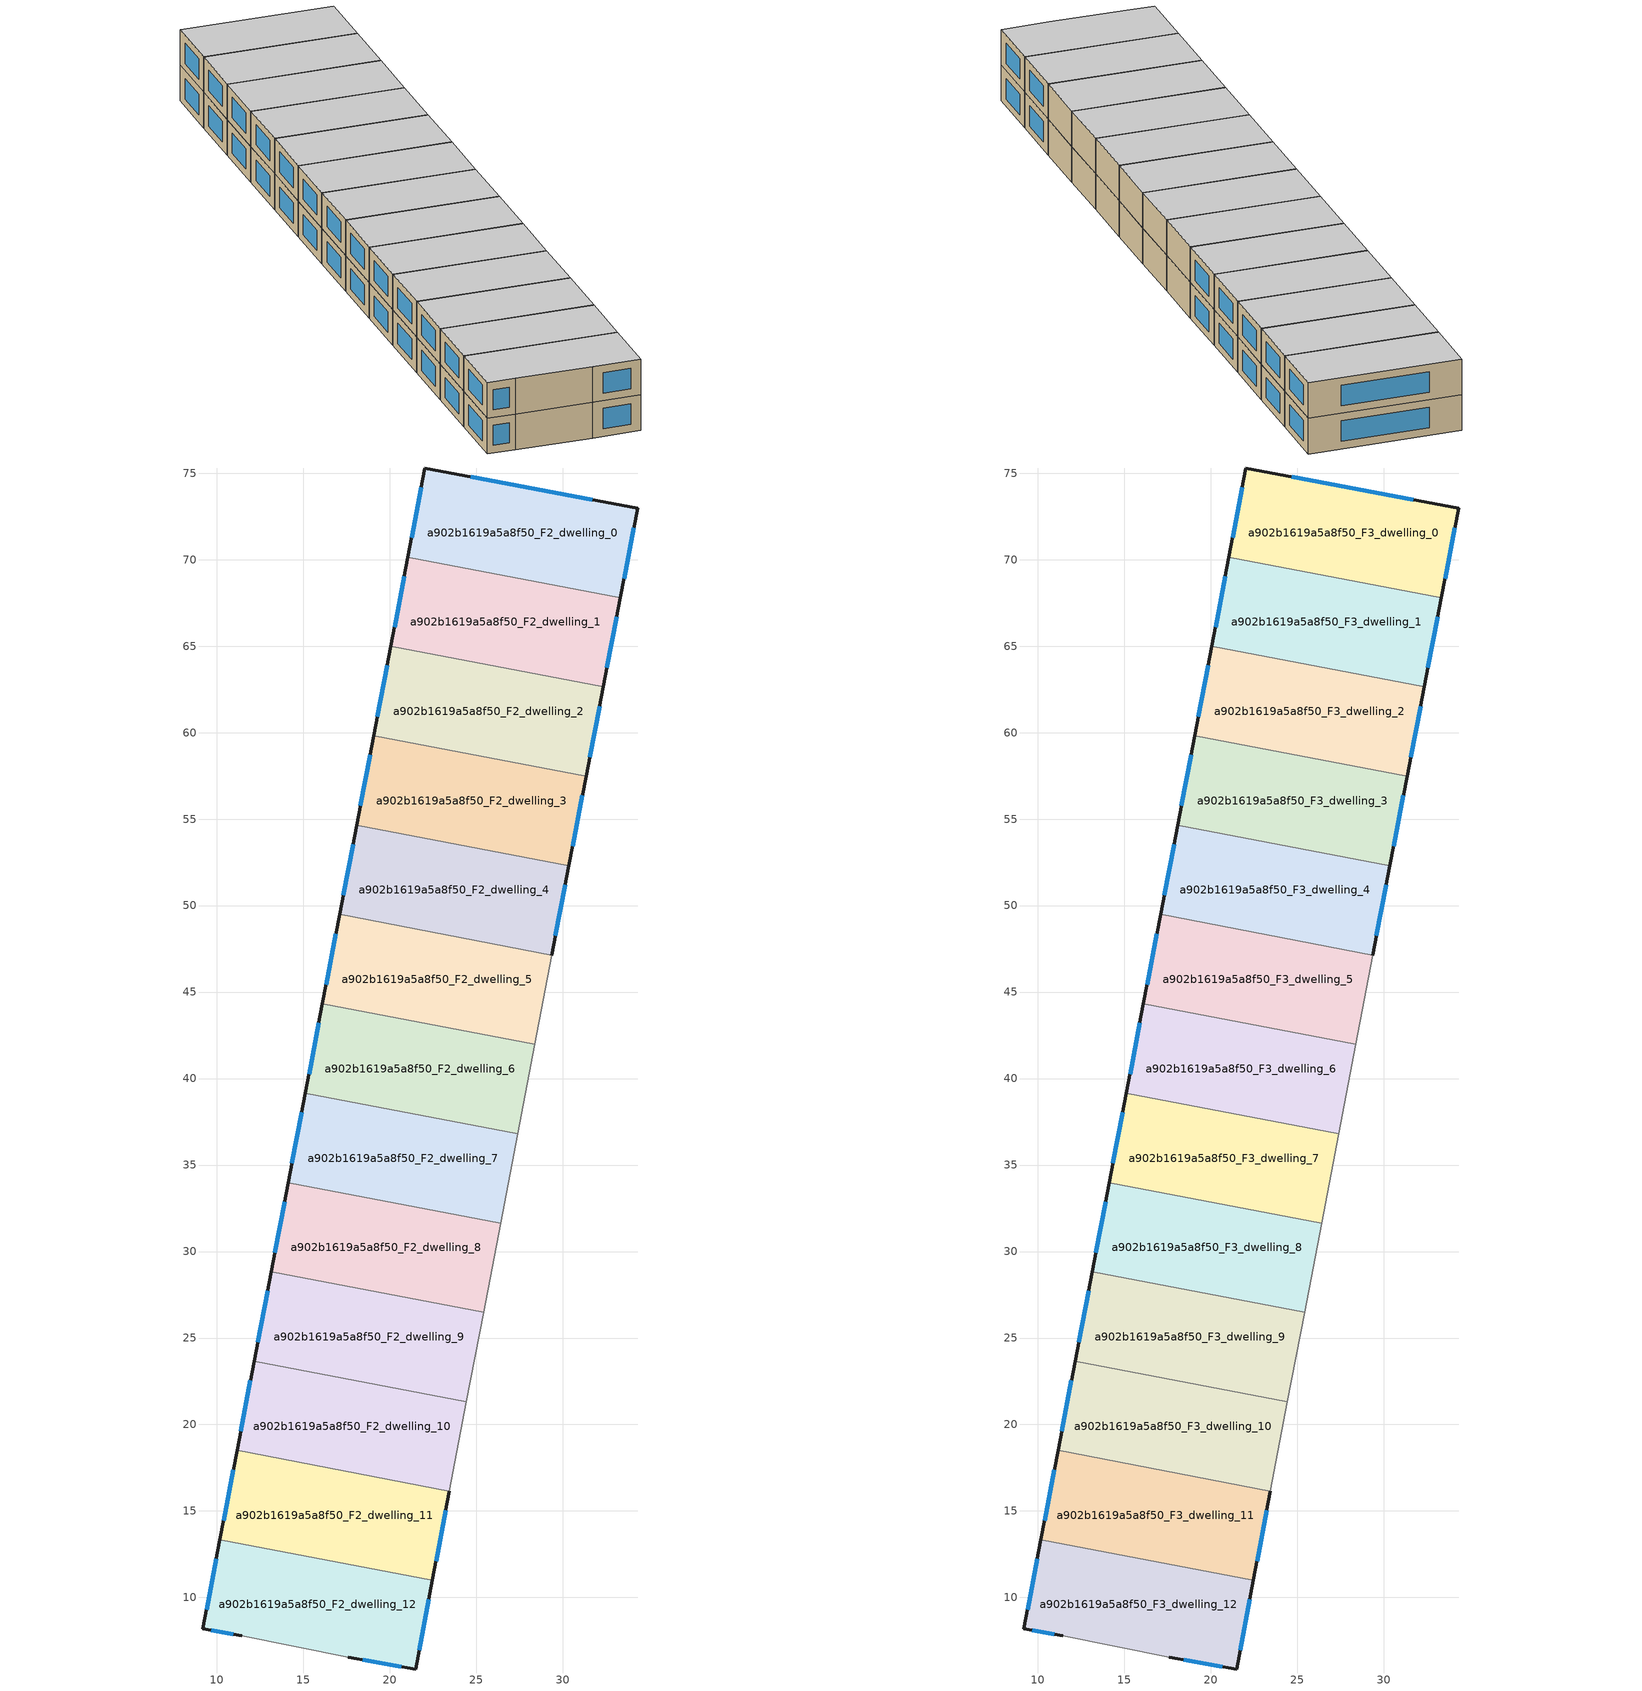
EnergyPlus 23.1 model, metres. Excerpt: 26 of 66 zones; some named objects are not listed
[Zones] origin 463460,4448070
a902b1619a5a8f50_F2_dwelling_0
 floor to a902b1619a5a8f50_F1_dwelling_0 (EU_floor_Construction): 34.33,72.96 33.34,67.8 21.06,70.15 22.04,75.3 z6
 wall outside (EU_wall_Construction): 33.34,67.8 34.33,72.96 22.04,75.3 21.06,70.15 z6:9
 wall to a902b1619a5a8f50_F2_dwelling_1 (EU_wall_Construction): 21.06,70.15 33.34,67.8 z6:9
 window (EU_Window_Construction): 33.55,68.91 34.12,71.86 / 21.83,74.2 21.27,71.25 / 31.7,73.47 24.67,74.8 z6.64:8.36
a902b1619a5a8f50_F2_dwelling_1
 floor to a902b1619a5a8f50_F1_dwelling_1 (EU_floor_Construction): 33.34,67.8 32.35,62.64 20.07,64.99 21.06,70.15 z6
 wall outside (EU_wall_Construction): 21.06,70.15 20.07,64.99 / 32.35,62.64 33.34,67.8 z6:9
 wall to a902b1619a5a8f50_F2_dwelling_2 (EU_wall_Construction): 20.07,64.99 32.35,62.64 z6:9
 window (EU_Window_Construction): 20.84,69.05 20.28,66.09 / 32.56,63.75 33.13,66.69 z6.64:8.36
a902b1619a5a8f50_F2_dwelling_10
 floor to a902b1619a5a8f50_F1_dwelling_10 (EU_floor_Construction): 24.44,21.31 23.46,16.15 11.17,18.5 12.16,23.66 z6
 wall outside (EU_wall_Construction): 12.16,23.66 11.17,18.5 z6:9
 wall to a902b1619a5a8f50_F2_dwelling_11 (EU_wall_Construction): 11.17,18.5 23.46,16.15 z6:9
 wall to a902b1619a5a8f50_F2_dwelling_9 (EU_wall_Construction): 24.44,21.31 12.16,23.66 z6:9
 wall adiabatic (EU_wall_Construction): 23.46,16.15 24.44,21.31 z6:9
 window (EU_Window_Construction): 11.95,22.56 11.38,19.61 z6.64:8.36
a902b1619a5a8f50_F2_dwelling_11
 floor to a902b1619a5a8f50_F1_dwelling_11 (EU_floor_Construction): 23.46,16.15 22.47,10.99 10.19,13.34 11.17,18.5 z6
 wall outside (EU_wall_Construction): 11.17,18.5 10.19,13.34 / 22.47,10.99 23.46,16.15 z6:9
 wall to a902b1619a5a8f50_F2_dwelling_12 (EU_wall_Construction): 10.19,13.34 22.47,10.99 z6:9
 window (EU_Window_Construction): 10.96,17.4 10.4,14.45 / 22.68,12.1 23.24,15.05 z6.64:8.36
a902b1619a5a8f50_F2_dwelling_12
 floor to a902b1619a5a8f50_F1_dwelling_12 (EU_floor_Construction): 22.47,10.99 21.49,5.86 17.6,6.54 11.45,7.78 9.2,8.2 10.19,13.34 z6
 wall outside (EU_wall_Construction): 17.6,6.54 21.49,5.86 22.47,10.99 / 10.19,13.34 9.2,8.2 11.45,7.78 z6:9
 wall adiabatic (EU_wall_Construction): 11.45,7.78 17.6,6.54 z6:9
 window (EU_Window_Construction): 21.7,6.96 22.26,9.89 / 18.43,6.39 20.66,6.01 / 9.68,8.11 10.97,7.87 / 9.98,12.24 9.41,9.3 z6.64:8.36
a902b1619a5a8f50_F2_dwelling_2
 floor to a902b1619a5a8f50_F1_dwelling_2 (EU_floor_Construction): 32.35,62.64 31.35,57.48 19.08,59.83 20.07,64.99 z6
 wall outside (EU_wall_Construction): 20.07,64.99 19.08,59.83 / 31.35,57.48 32.35,62.64 z6:9
 wall to a902b1619a5a8f50_F2_dwelling_3 (EU_wall_Construction): 19.08,59.83 31.35,57.48 z6:9
 window (EU_Window_Construction): 19.86,63.88 19.29,60.93 / 31.56,58.58 32.13,61.53 z6.64:8.36
a902b1619a5a8f50_F2_dwelling_3
 floor to a902b1619a5a8f50_F1_dwelling_3 (EU_floor_Construction): 31.35,57.48 30.36,52.31 18.09,54.66 19.08,59.83 z6
 wall outside (EU_wall_Construction): 19.08,59.83 18.09,54.66 / 30.36,52.31 31.35,57.48 z6:9
 wall to a902b1619a5a8f50_F2_dwelling_4 (EU_wall_Construction): 18.09,54.66 30.36,52.31 z6:9
 window (EU_Window_Construction): 18.87,58.72 18.3,55.76 / 30.57,53.42 31.14,56.37 z6.64:8.36
a902b1619a5a8f50_F2_dwelling_4
 floor to a902b1619a5a8f50_F1_dwelling_4 (EU_floor_Construction): 30.36,52.31 29.37,47.14 17.1,49.49 18.09,54.66 z6
 wall outside (EU_wall_Construction): 18.09,54.66 17.1,49.49 / 29.37,47.14 30.36,52.31 z6:9
 wall to a902b1619a5a8f50_F2_dwelling_5 (EU_wall_Construction): 17.1,49.49 29.37,47.14 z6:9
 window (EU_Window_Construction): 17.88,53.55 17.31,50.6 / 29.58,48.25 30.15,51.2 z6.64:8.36
a902b1619a5a8f50_F2_dwelling_5
 floor to a902b1619a5a8f50_F1_dwelling_5 (EU_floor_Construction): 29.37,47.14 28.38,41.97 16.11,44.32 17.1,49.49 z6
 wall outside (EU_wall_Construction): 17.1,49.49 16.11,44.32 z6:9
 wall adiabatic (EU_wall_Construction): 28.38,41.97 29.37,47.14 z6:9
 wall to a902b1619a5a8f50_F2_dwelling_6 (EU_wall_Construction): 16.11,44.32 28.38,41.97 z6:9
 window (EU_Window_Construction): 16.89,48.38 16.33,45.43 z6.64:8.36
a902b1619a5a8f50_F2_dwelling_6
 floor to a902b1619a5a8f50_F1_dwelling_6 (EU_floor_Construction): 28.38,41.97 27.4,36.81 15.12,39.16 16.11,44.32 z6
 wall outside (EU_wall_Construction): 16.11,44.32 15.12,39.16 z6:9
 wall to a902b1619a5a8f50_F2_dwelling_7 (EU_wall_Construction): 15.12,39.16 27.4,36.81 z6:9
 wall adiabatic (EU_wall_Construction): 27.4,36.81 28.38,41.97 z6:9
 window (EU_Window_Construction): 15.9,43.22 15.34,40.26 z6.64:8.36
a902b1619a5a8f50_F2_dwelling_7
 floor to a902b1619a5a8f50_F1_dwelling_7 (EU_floor_Construction): 27.4,36.81 26.41,31.64 14.14,33.99 15.12,39.16 z6
 wall outside (EU_wall_Construction): 15.12,39.16 14.14,33.99 z6:9
 wall to a902b1619a5a8f50_F2_dwelling_8 (EU_wall_Construction): 14.14,33.99 26.41,31.64 z6:9
 wall adiabatic (EU_wall_Construction): 26.41,31.64 27.4,36.81 z6:9
 window (EU_Window_Construction): 14.91,38.05 14.35,35.1 z6.64:8.36
a902b1619a5a8f50_F2_dwelling_8
 floor to a902b1619a5a8f50_F1_dwelling_8 (EU_floor_Construction): 26.41,31.64 25.42,26.48 13.15,28.83 14.14,33.99 z6
 wall outside (EU_wall_Construction): 14.14,33.99 13.15,28.83 z6:9
 wall to a902b1619a5a8f50_F2_dwelling_9 (EU_wall_Construction): 13.15,28.83 25.42,26.48 z6:9
 wall adiabatic (EU_wall_Construction): 25.42,26.48 26.41,31.64 z6:9
 window (EU_Window_Construction): 13.93,32.88 13.36,29.93 z6.64:8.36
a902b1619a5a8f50_F2_dwelling_9
 floor to a902b1619a5a8f50_F1_dwelling_9 (EU_floor_Construction): 25.42,26.48 24.44,21.31 12.16,23.66 13.15,28.83 z6
 wall outside (EU_wall_Construction): 13.15,28.83 12.16,23.66 z6:9
 wall adiabatic (EU_wall_Construction): 24.44,21.31 25.42,26.48 z6:9
 window (EU_Window_Construction): 12.94,27.72 12.37,24.77 z6.64:8.36
a902b1619a5a8f50_F3_dwelling_0
 floor to a902b1619a5a8f50_F2_dwelling_0 (EU_floor_Construction): 34.33,72.96 33.34,67.8 21.06,70.15 22.04,75.3 z9
 wall outside (EU_wall_Construction): 33.34,67.8 34.33,72.96 22.04,75.3 21.06,70.15 z9:12
 wall to a902b1619a5a8f50_F3_dwelling_1 (EU_wall_Construction): 21.06,70.15 33.34,67.8 z9:12
 window (EU_Window_Construction): 33.55,68.91 34.12,71.86 / 21.83,74.2 21.27,71.25 / 31.7,73.47 24.67,74.8 z9.64:11.36
 ceiling to a902b1619a5a8f50_F4_dwelling_0 (EU_floor_Construction): 33.34,67.8 34.33,72.96 22.04,75.3 21.06,70.15 z12
a902b1619a5a8f50_F3_dwelling_1
 floor to a902b1619a5a8f50_F2_dwelling_1 (EU_floor_Construction): 33.34,67.8 32.35,62.64 20.07,64.99 21.06,70.15 z9
 wall outside (EU_wall_Construction): 21.06,70.15 20.07,64.99 / 32.35,62.64 33.34,67.8 z9:12
 wall to a902b1619a5a8f50_F3_dwelling_2 (EU_wall_Construction): 20.07,64.99 32.35,62.64 z9:12
 window (EU_Window_Construction): 20.84,69.05 20.28,66.09 / 32.56,63.75 33.13,66.69 z9.64:11.36
 ceiling to a902b1619a5a8f50_F4_dwelling_1 (EU_floor_Construction): 32.35,62.64 33.34,67.8 21.06,70.15 20.07,64.99 z12
a902b1619a5a8f50_F3_dwelling_10
 floor to a902b1619a5a8f50_F2_dwelling_10 (EU_floor_Construction): 24.44,21.31 23.46,16.15 11.17,18.5 12.16,23.66 z9
 wall outside (EU_wall_Construction): 12.16,23.66 11.17,18.5 z9:12
 wall to a902b1619a5a8f50_F3_dwelling_11 (EU_wall_Construction): 11.17,18.5 23.46,16.15 z9:12
 wall to a902b1619a5a8f50_F3_dwelling_9 (EU_wall_Construction): 24.44,21.31 12.16,23.66 z9:12
 wall adiabatic (EU_wall_Construction): 23.46,16.15 24.44,21.31 z9:12
 window (EU_Window_Construction): 11.95,22.56 11.38,19.61 z9.64:11.36
 ceiling to a902b1619a5a8f50_F4_dwelling_10 (EU_floor_Construction): 23.46,16.15 24.44,21.31 12.16,23.66 11.17,18.5 z12
a902b1619a5a8f50_F3_dwelling_11
 floor to a902b1619a5a8f50_F2_dwelling_11 (EU_floor_Construction): 23.46,16.15 22.47,10.99 10.19,13.34 11.17,18.5 z9
 wall outside (EU_wall_Construction): 11.17,18.5 10.19,13.34 / 22.47,10.99 23.46,16.15 z9:12
 wall to a902b1619a5a8f50_F3_dwelling_12 (EU_wall_Construction): 10.19,13.34 22.47,10.99 z9:12
 window (EU_Window_Construction): 10.96,17.4 10.4,14.45 / 22.68,12.1 23.24,15.05 z9.64:11.36
 ceiling to a902b1619a5a8f50_F4_dwelling_11 (EU_floor_Construction): 22.47,10.99 23.46,16.15 11.17,18.5 10.19,13.34 z12
a902b1619a5a8f50_F3_dwelling_12
 floor to a902b1619a5a8f50_F2_dwelling_12 (EU_floor_Construction): 22.47,10.99 21.49,5.86 17.6,6.54 11.45,7.78 9.2,8.2 10.19,13.34 z9
 wall outside (EU_wall_Construction): 17.6,6.54 21.49,5.86 22.47,10.99 / 10.19,13.34 9.2,8.2 11.45,7.78 z9:12
 wall adiabatic (EU_wall_Construction): 11.45,7.78 17.6,6.54 z9:12
 window (EU_Window_Construction): 21.7,6.96 22.26,9.89 / 18.43,6.39 20.66,6.01 / 9.68,8.11 10.97,7.87 / 9.98,12.24 9.41,9.3 z9.64:11.36
 ceiling to a902b1619a5a8f50_F4_dwelling_12 (EU_floor_Construction): 21.49,5.86 22.47,10.99 10.19,13.34 9.2,8.2 11.45,7.78 17.6,6.54 z12
a902b1619a5a8f50_F3_dwelling_2
 floor to a902b1619a5a8f50_F2_dwelling_2 (EU_floor_Construction): 32.35,62.64 31.35,57.48 19.08,59.83 20.07,64.99 z9
 wall outside (EU_wall_Construction): 20.07,64.99 19.08,59.83 / 31.35,57.48 32.35,62.64 z9:12
 wall to a902b1619a5a8f50_F3_dwelling_3 (EU_wall_Construction): 19.08,59.83 31.35,57.48 z9:12
 window (EU_Window_Construction): 19.86,63.88 19.29,60.93 / 31.56,58.58 32.13,61.53 z9.64:11.36
 ceiling to a902b1619a5a8f50_F4_dwelling_2 (EU_floor_Construction): 31.35,57.48 32.35,62.64 20.07,64.99 19.08,59.83 z12
a902b1619a5a8f50_F3_dwelling_3
 floor to a902b1619a5a8f50_F2_dwelling_3 (EU_floor_Construction): 31.35,57.48 30.36,52.31 18.09,54.66 19.08,59.83 z9
 wall outside (EU_wall_Construction): 19.08,59.83 18.09,54.66 / 30.36,52.31 31.35,57.48 z9:12
 wall to a902b1619a5a8f50_F3_dwelling_4 (EU_wall_Construction): 18.09,54.66 30.36,52.31 z9:12
 window (EU_Window_Construction): 18.87,58.72 18.3,55.76 / 30.57,53.42 31.14,56.37 z9.64:11.36
 ceiling to a902b1619a5a8f50_F4_dwelling_3 (EU_floor_Construction): 30.36,52.31 31.35,57.48 19.08,59.83 18.09,54.66 z12
a902b1619a5a8f50_F3_dwelling_4
 floor to a902b1619a5a8f50_F2_dwelling_4 (EU_floor_Construction): 30.36,52.31 29.37,47.14 17.1,49.49 18.09,54.66 z9
 wall outside (EU_wall_Construction): 18.09,54.66 17.1,49.49 / 29.37,47.14 30.36,52.31 z9:12
 wall to a902b1619a5a8f50_F3_dwelling_5 (EU_wall_Construction): 17.1,49.49 29.37,47.14 z9:12
 window (EU_Window_Construction): 17.88,53.55 17.31,50.6 / 29.58,48.25 30.15,51.2 z9.64:11.36
 ceiling to a902b1619a5a8f50_F4_dwelling_4 (EU_floor_Construction): 29.37,47.14 30.36,52.31 18.09,54.66 17.1,49.49 z12
a902b1619a5a8f50_F3_dwelling_5
 floor to a902b1619a5a8f50_F2_dwelling_5 (EU_floor_Construction): 29.37,47.14 28.38,41.97 16.11,44.32 17.1,49.49 z9
 wall outside (EU_wall_Construction): 17.1,49.49 16.11,44.32 z9:12
 wall adiabatic (EU_wall_Construction): 28.38,41.97 29.37,47.14 z9:12
 wall to a902b1619a5a8f50_F3_dwelling_6 (EU_wall_Construction): 16.11,44.32 28.38,41.97 z9:12
 window (EU_Window_Construction): 16.89,48.38 16.33,45.43 z9.64:11.36
 ceiling to a902b1619a5a8f50_F4_dwelling_5 (EU_floor_Construction): 28.38,41.97 29.37,47.14 17.1,49.49 16.11,44.32 z12
a902b1619a5a8f50_F3_dwelling_6
 floor to a902b1619a5a8f50_F2_dwelling_6 (EU_floor_Construction): 28.38,41.97 27.4,36.81 15.12,39.16 16.11,44.32 z9
 wall outside (EU_wall_Construction): 16.11,44.32 15.12,39.16 z9:12
 wall to a902b1619a5a8f50_F3_dwelling_7 (EU_wall_Construction): 15.12,39.16 27.4,36.81 z9:12
 wall adiabatic (EU_wall_Construction): 27.4,36.81 28.38,41.97 z9:12
 window (EU_Window_Construction): 15.9,43.22 15.34,40.26 z9.64:11.36
 ceiling to a902b1619a5a8f50_F4_dwelling_6 (EU_floor_Construction): 27.4,36.81 28.38,41.97 16.11,44.32 15.12,39.16 z12
a902b1619a5a8f50_F3_dwelling_7
 floor to a902b1619a5a8f50_F2_dwelling_7 (EU_floor_Construction): 27.4,36.81 26.41,31.64 14.14,33.99 15.12,39.16 z9
 wall outside (EU_wall_Construction): 15.12,39.16 14.14,33.99 z9:12
 wall to a902b1619a5a8f50_F3_dwelling_8 (EU_wall_Construction): 14.14,33.99 26.41,31.64 z9:12
 wall adiabatic (EU_wall_Construction): 26.41,31.64 27.4,36.81 z9:12
 window (EU_Window_Construction): 14.91,38.05 14.35,35.1 z9.64:11.36
 ceiling to a902b1619a5a8f50_F4_dwelling_7 (EU_floor_Construction): 26.41,31.64 27.4,36.81 15.12,39.16 14.14,33.99 z12
a902b1619a5a8f50_F3_dwelling_8
 floor to a902b1619a5a8f50_F2_dwelling_8 (EU_floor_Construction): 26.41,31.64 25.42,26.48 13.15,28.83 14.14,33.99 z9
 wall outside (EU_wall_Construction): 14.14,33.99 13.15,28.83 z9:12
 wall to a902b1619a5a8f50_F3_dwelling_9 (EU_wall_Construction): 13.15,28.83 25.42,26.48 z9:12
 wall adiabatic (EU_wall_Construction): 25.42,26.48 26.41,31.64 z9:12
 window (EU_Window_Construction): 13.93,32.88 13.36,29.93 z9.64:11.36
 ceiling to a902b1619a5a8f50_F4_dwelling_8 (EU_floor_Construction): 25.42,26.48 26.41,31.64 14.14,33.99 13.15,28.83 z12
a902b1619a5a8f50_F3_dwelling_9
 floor to a902b1619a5a8f50_F2_dwelling_9 (EU_floor_Construction): 25.42,26.48 24.44,21.31 12.16,23.66 13.15,28.83 z9
 wall outside (EU_wall_Construction): 13.15,28.83 12.16,23.66 z9:12
 wall adiabatic (EU_wall_Construction): 24.44,21.31 25.42,26.48 z9:12
 window (EU_Window_Construction): 12.94,27.72 12.37,24.77 z9.64:11.36
 ceiling to a902b1619a5a8f50_F4_dwelling_9 (EU_floor_Construction): 24.44,21.31 25.42,26.48 13.15,28.83 12.16,23.66 z12
[Building]
EU S2 Campaign: North Axis=0; Terrain=City; Solar Distribution=FullExterior
[Site:Location]
Yerevan-Zvartnots.Intl.AP: Latitude=40.15; Longitude=44.383; Time Zone=4; Elevation=854
[SizingPeriod:WeatherFileDays]
AnnualSizingPeriod: Begin Month=1; Begin Day of Month=1; End Month=12; End Day of Month=31; Day of Week for Start Day=Monday; Use Weather File Daylight Saving Period=No; Use Weather File Rain and Snow Indicators=No
[MATERIAL]
EU_InternalMass_Material: Roughness=MediumRough; Thickness=0.1; Conductivity=1; Density=1800; Specific Heat=900; Thermal Absorptance=0.9; Solar Absorptance=0.7; Visible Absorptance=0.7
[MATERIAL:NOMASS] Roughness=MediumRough; Thermal Absorptance=0.9; Solar Absorptance=0.7; Visible Absorptance=0.7
Name | Thermal Resistance
EU_wall_NoMass | 1.05043
EU_floor_NoMass | 0.478065
[WINDOWMATERIAL:SIMPLEGLAZINGSYSTEM]
EU_Window_SimpleGlazing: UFactor=2.5566; Solar Heat Gain Coefficient=0.75; Visible Transmittance=0.75
[CONSTRUCTION]
EU_wall_Construction: EU_wall_NoMass
EU_floor_Construction: EU_floor_NoMass
EU_Window_Construction: EU_Window_SimpleGlazing
EU_InternalMass_Construction: EU_InternalMass_Material
[ZONE] Type=1; Multiplier=1; Ceiling Height=autocalculate; Floor Area=autocalculate; Part of Total Floor Area=Yes
Name | Volume
a902b1619a5a8f50_F2_dwelling_0; a902b1619a5a8f50_F3_dwelling_0 | 197.04
a902b1619a5a8f50_F2_dwelling_1; a902b1619a5a8f50_F3_dwelling_1; a902b1619a5a8f50_F2_dwelling_10; a902b1619a5a8f50_F3_dwelling_10 | 197.111
a902b1619a5a8f50_F2_dwelling_11; a902b1619a5a8f50_F3_dwelling_11; a902b1619a5a8f50_F2_dwelling_5; a902b1619a5a8f50_F3_dwelling_5 | 197.117
a902b1619a5a8f50_F2_dwelling_12; a902b1619a5a8f50_F3_dwelling_12 | 197.144
a902b1619a5a8f50_F2_dwelling_2; a902b1619a5a8f50_F3_dwelling_2; a902b1619a5a8f50_F2_dwelling_4; a902b1619a5a8f50_F3_dwelling_4 | 197.148
a902b1619a5a8f50_F2_dwelling_3; a902b1619a5a8f50_F3_dwelling_3 | 197.136
a902b1619a5a8f50_F2_dwelling_6; a902b1619a5a8f50_F3_dwelling_6 | 197.135
a902b1619a5a8f50_F2_dwelling_7; a902b1619a5a8f50_F3_dwelling_7 | 197.107
a902b1619a5a8f50_F2_dwelling_8; a902b1619a5a8f50_F3_dwelling_8 | 197.125
a902b1619a5a8f50_F2_dwelling_9; a902b1619a5a8f50_F3_dwelling_9 | 197.155
[INTERNALMASS] Construction=EU_InternalMass_Construction
Name | Zone or ZoneList | Surface Area
a902b1619a5a8f50_F2_dwelling_0_EU_InternalMass | a902b1619a5a8f50_F2_dwelling_0 | 65.7093
a902b1619a5a8f50_F2_dwelling_1_EU_InternalMass | a902b1619a5a8f50_F2_dwelling_1 | 65.7036
a902b1619a5a8f50_F2_dwelling_2_EU_InternalMass | a902b1619a5a8f50_F2_dwelling_2 | 65.716
a902b1619a5a8f50_F2_dwelling_3_EU_InternalMass | a902b1619a5a8f50_F2_dwelling_3 | 65.7123
a902b1619a5a8f50_F2_dwelling_4_EU_InternalMass | a902b1619a5a8f50_F2_dwelling_4 | 65.7116
a902b1619a5a8f50_F2_dwelling_5_EU_InternalMass | a902b1619a5a8f50_F2_dwelling_5 | 65.7058
a902b1619a5a8f50_F2_dwelling_6_EU_InternalMass | a902b1619a5a8f50_F2_dwelling_6 | 65.7114
a902b1619a5a8f50_F2_dwelling_7_EU_InternalMass | a902b1619a5a8f50_F2_dwelling_7 | 65.7024
a902b1619a5a8f50_F2_dwelling_8_EU_InternalMass | a902b1619a5a8f50_F2_dwelling_8 | 65.7085
a902b1619a5a8f50_F2_dwelling_9_EU_InternalMass | a902b1619a5a8f50_F2_dwelling_9 | 65.7183
a902b1619a5a8f50_F2_dwelling_10_EU_InternalMass | a902b1619a5a8f50_F2_dwelling_10 | 65.7036
a902b1619a5a8f50_F2_dwelling_11_EU_InternalMass | a902b1619a5a8f50_F2_dwelling_11 | 65.7054
a902b1619a5a8f50_F2_dwelling_12_EU_InternalMass | a902b1619a5a8f50_F2_dwelling_12 | 65.7149
a902b1619a5a8f50_F3_dwelling_0_EU_InternalMass | a902b1619a5a8f50_F3_dwelling_0 | 65.7093
a902b1619a5a8f50_F3_dwelling_1_EU_InternalMass | a902b1619a5a8f50_F3_dwelling_1 | 65.7036
a902b1619a5a8f50_F3_dwelling_2_EU_InternalMass | a902b1619a5a8f50_F3_dwelling_2 | 65.716
a902b1619a5a8f50_F3_dwelling_3_EU_InternalMass | a902b1619a5a8f50_F3_dwelling_3 | 65.7123
a902b1619a5a8f50_F3_dwelling_4_EU_InternalMass | a902b1619a5a8f50_F3_dwelling_4 | 65.7116
a902b1619a5a8f50_F3_dwelling_5_EU_InternalMass | a902b1619a5a8f50_F3_dwelling_5 | 65.7058
a902b1619a5a8f50_F3_dwelling_6_EU_InternalMass | a902b1619a5a8f50_F3_dwelling_6 | 65.7114
a902b1619a5a8f50_F3_dwelling_7_EU_InternalMass | a902b1619a5a8f50_F3_dwelling_7 | 65.7024
a902b1619a5a8f50_F3_dwelling_8_EU_InternalMass | a902b1619a5a8f50_F3_dwelling_8 | 65.7085
a902b1619a5a8f50_F3_dwelling_9_EU_InternalMass | a902b1619a5a8f50_F3_dwelling_9 | 65.7183
a902b1619a5a8f50_F3_dwelling_10_EU_InternalMass | a902b1619a5a8f50_F3_dwelling_10 | 65.7036
a902b1619a5a8f50_F3_dwelling_11_EU_InternalMass | a902b1619a5a8f50_F3_dwelling_11 | 65.7054
a902b1619a5a8f50_F3_dwelling_12_EU_InternalMass | a902b1619a5a8f50_F3_dwelling_12 | 65.7149
[OTHEREQUIPMENT] Fuel Type=Electricity; Design Level Calculation Method=Watts/Area; Power per Zone Floor Area=1; Fraction Latent=0; Fraction Radiant=0; Fraction Lost=0; Carbon Dioxide Generation Rate=0; EndUse Subcategory=EU_Step8_InternalGains
Name | Zone or ZoneList or Space or SpaceList | Schedule
EU_Step8_InternalGain_a902b1619a5a8f50_F2_dwelling_0_f000 | a902b1619a5a8f50_F2_dwelling_0 | EU_Step8_GainSchedule_a902b1619a5a8f50_F2_dwelling_0_f000
EU_Step8_InternalGain_a902b1619a5a8f50_F2_dwelling_1_f000 | a902b1619a5a8f50_F2_dwelling_1 | EU_Step8_GainSchedule_a902b1619a5a8f50_F2_dwelling_1_f000
EU_Step8_InternalGain_a902b1619a5a8f50_F2_dwelling_2_f000 | a902b1619a5a8f50_F2_dwelling_2 | EU_Step8_GainSchedule_a902b1619a5a8f50_F2_dwelling_2_f000
EU_Step8_InternalGain_a902b1619a5a8f50_F2_dwelling_3_f000 | a902b1619a5a8f50_F2_dwelling_3 | EU_Step8_GainSchedule_a902b1619a5a8f50_F2_dwelling_3_f000
EU_Step8_InternalGain_a902b1619a5a8f50_F2_dwelling_4_f000 | a902b1619a5a8f50_F2_dwelling_4 | EU_Step8_GainSchedule_a902b1619a5a8f50_F2_dwelling_4_f000
EU_Step8_InternalGain_a902b1619a5a8f50_F2_dwelling_5_f000 | a902b1619a5a8f50_F2_dwelling_5 | EU_Step8_GainSchedule_a902b1619a5a8f50_F2_dwelling_5_f000
EU_Step8_InternalGain_a902b1619a5a8f50_F2_dwelling_6_f000 | a902b1619a5a8f50_F2_dwelling_6 | EU_Step8_GainSchedule_a902b1619a5a8f50_F2_dwelling_6_f000
EU_Step8_InternalGain_a902b1619a5a8f50_F2_dwelling_7_f000 | a902b1619a5a8f50_F2_dwelling_7 | EU_Step8_GainSchedule_a902b1619a5a8f50_F2_dwelling_7_f000
EU_Step8_InternalGain_a902b1619a5a8f50_F2_dwelling_8_f000 | a902b1619a5a8f50_F2_dwelling_8 | EU_Step8_GainSchedule_a902b1619a5a8f50_F2_dwelling_8_f000
EU_Step8_InternalGain_a902b1619a5a8f50_F2_dwelling_9_f000 | a902b1619a5a8f50_F2_dwelling_9 | EU_Step8_GainSchedule_a902b1619a5a8f50_F2_dwelling_9_f000
EU_Step8_InternalGain_a902b1619a5a8f50_F2_dwelling_10_f000 | a902b1619a5a8f50_F2_dwelling_10 | EU_Step8_GainSchedule_a902b1619a5a8f50_F2_dwelling_10_f000
EU_Step8_InternalGain_a902b1619a5a8f50_F2_dwelling_11_f000 | a902b1619a5a8f50_F2_dwelling_11 | EU_Step8_GainSchedule_a902b1619a5a8f50_F2_dwelling_11_f000
EU_Step8_InternalGain_a902b1619a5a8f50_F2_dwelling_12_f000 | a902b1619a5a8f50_F2_dwelling_12 | EU_Step8_GainSchedule_a902b1619a5a8f50_F2_dwelling_12_f000
EU_Step8_InternalGain_a902b1619a5a8f50_F3_dwelling_0_f000 | a902b1619a5a8f50_F3_dwelling_0 | EU_Step8_GainSchedule_a902b1619a5a8f50_F3_dwelling_0_f000
EU_Step8_InternalGain_a902b1619a5a8f50_F3_dwelling_1_f000 | a902b1619a5a8f50_F3_dwelling_1 | EU_Step8_GainSchedule_a902b1619a5a8f50_F3_dwelling_1_f000
EU_Step8_InternalGain_a902b1619a5a8f50_F3_dwelling_2_f000 | a902b1619a5a8f50_F3_dwelling_2 | EU_Step8_GainSchedule_a902b1619a5a8f50_F3_dwelling_2_f000
EU_Step8_InternalGain_a902b1619a5a8f50_F3_dwelling_3_f000 | a902b1619a5a8f50_F3_dwelling_3 | EU_Step8_GainSchedule_a902b1619a5a8f50_F3_dwelling_3_f000
EU_Step8_InternalGain_a902b1619a5a8f50_F3_dwelling_4_f000 | a902b1619a5a8f50_F3_dwelling_4 | EU_Step8_GainSchedule_a902b1619a5a8f50_F3_dwelling_4_f000
EU_Step8_InternalGain_a902b1619a5a8f50_F3_dwelling_5_f000 | a902b1619a5a8f50_F3_dwelling_5 | EU_Step8_GainSchedule_a902b1619a5a8f50_F3_dwelling_5_f000
EU_Step8_InternalGain_a902b1619a5a8f50_F3_dwelling_6_f000 | a902b1619a5a8f50_F3_dwelling_6 | EU_Step8_GainSchedule_a902b1619a5a8f50_F3_dwelling_6_f000
EU_Step8_InternalGain_a902b1619a5a8f50_F3_dwelling_7_f000 | a902b1619a5a8f50_F3_dwelling_7 | EU_Step8_GainSchedule_a902b1619a5a8f50_F3_dwelling_7_f000
EU_Step8_InternalGain_a902b1619a5a8f50_F3_dwelling_8_f000 | a902b1619a5a8f50_F3_dwelling_8 | EU_Step8_GainSchedule_a902b1619a5a8f50_F3_dwelling_8_f000
EU_Step8_InternalGain_a902b1619a5a8f50_F3_dwelling_9_f000 | a902b1619a5a8f50_F3_dwelling_9 | EU_Step8_GainSchedule_a902b1619a5a8f50_F3_dwelling_9_f000
EU_Step8_InternalGain_a902b1619a5a8f50_F3_dwelling_10_f000 | a902b1619a5a8f50_F3_dwelling_10 | EU_Step8_GainSchedule_a902b1619a5a8f50_F3_dwelling_10_f000
EU_Step8_InternalGain_a902b1619a5a8f50_F3_dwelling_11_f000 | a902b1619a5a8f50_F3_dwelling_11 | EU_Step8_GainSchedule_a902b1619a5a8f50_F3_dwelling_11_f000
EU_Step8_InternalGain_a902b1619a5a8f50_F3_dwelling_12_f000 | a902b1619a5a8f50_F3_dwelling_12 | EU_Step8_GainSchedule_a902b1619a5a8f50_F3_dwelling_12_f000
[ZONEVENTILATION:DESIGNFLOWRATE] Schedule=EU_AlwaysOn; Design Flow Rate Calculation Method=AirChanges/Hour; Air Changes per Hour=0.557805; Ventilation Type=Natural; Fan Pressure Rise=0; Fan Total Efficiency=1; Constant Term Coefficient=1; Temperature Term Coefficient=0; Velocity Term Coefficient=0; Velocity Squared Term Coefficient=0; Minimum Indoor Temperature=-100; Maximum Indoor Temperature=100; Delta Temperature=-100; Minimum Outdoor Temperature=-100; Maximum Outdoor Temperature=100; Maximum Wind Speed=40
Name | Zone or ZoneList or Space or SpaceList
EU_ConstantAir_a902b1619a5a8f50_F2_dwelling_0 | a902b1619a5a8f50_F2_dwelling_0
EU_ConstantAir_a902b1619a5a8f50_F2_dwelling_1 | a902b1619a5a8f50_F2_dwelling_1
EU_ConstantAir_a902b1619a5a8f50_F2_dwelling_2 | a902b1619a5a8f50_F2_dwelling_2
EU_ConstantAir_a902b1619a5a8f50_F2_dwelling_3 | a902b1619a5a8f50_F2_dwelling_3
EU_ConstantAir_a902b1619a5a8f50_F2_dwelling_4 | a902b1619a5a8f50_F2_dwelling_4
EU_ConstantAir_a902b1619a5a8f50_F2_dwelling_5 | a902b1619a5a8f50_F2_dwelling_5
EU_ConstantAir_a902b1619a5a8f50_F2_dwelling_6 | a902b1619a5a8f50_F2_dwelling_6
EU_ConstantAir_a902b1619a5a8f50_F2_dwelling_7 | a902b1619a5a8f50_F2_dwelling_7
EU_ConstantAir_a902b1619a5a8f50_F2_dwelling_8 | a902b1619a5a8f50_F2_dwelling_8
EU_ConstantAir_a902b1619a5a8f50_F2_dwelling_9 | a902b1619a5a8f50_F2_dwelling_9
EU_ConstantAir_a902b1619a5a8f50_F2_dwelling_10 | a902b1619a5a8f50_F2_dwelling_10
EU_ConstantAir_a902b1619a5a8f50_F2_dwelling_11 | a902b1619a5a8f50_F2_dwelling_11
EU_ConstantAir_a902b1619a5a8f50_F2_dwelling_12 | a902b1619a5a8f50_F2_dwelling_12
EU_ConstantAir_a902b1619a5a8f50_F3_dwelling_0 | a902b1619a5a8f50_F3_dwelling_0
EU_ConstantAir_a902b1619a5a8f50_F3_dwelling_1 | a902b1619a5a8f50_F3_dwelling_1
EU_ConstantAir_a902b1619a5a8f50_F3_dwelling_2 | a902b1619a5a8f50_F3_dwelling_2
EU_ConstantAir_a902b1619a5a8f50_F3_dwelling_3 | a902b1619a5a8f50_F3_dwelling_3
EU_ConstantAir_a902b1619a5a8f50_F3_dwelling_4 | a902b1619a5a8f50_F3_dwelling_4
EU_ConstantAir_a902b1619a5a8f50_F3_dwelling_5 | a902b1619a5a8f50_F3_dwelling_5
EU_ConstantAir_a902b1619a5a8f50_F3_dwelling_6 | a902b1619a5a8f50_F3_dwelling_6
EU_ConstantAir_a902b1619a5a8f50_F3_dwelling_7 | a902b1619a5a8f50_F3_dwelling_7
EU_ConstantAir_a902b1619a5a8f50_F3_dwelling_8 | a902b1619a5a8f50_F3_dwelling_8
EU_ConstantAir_a902b1619a5a8f50_F3_dwelling_9 | a902b1619a5a8f50_F3_dwelling_9
EU_ConstantAir_a902b1619a5a8f50_F3_dwelling_10 | a902b1619a5a8f50_F3_dwelling_10
EU_ConstantAir_a902b1619a5a8f50_F3_dwelling_11 | a902b1619a5a8f50_F3_dwelling_11
EU_ConstantAir_a902b1619a5a8f50_F3_dwelling_12 | a902b1619a5a8f50_F3_dwelling_12
[HVACTEMPLATE:THERMOSTAT] Constant Heating Setpoint=20; Constant Cooling Setpoint=50
EU_HeatOnly_a902b1619a5a8f50_F4_dwelling_5; EU_HeatOnly_a902b1619a5a8f50_F4_dwelling_6; EU_HeatOnly_a902b1619a5a8f50_F4_dwelling_7; EU_HeatOnly_a902b1619a5a8f50_F4_dwelling_8; EU_HeatOnly_a902b1619a5a8f50_F4_dwelling_9; EU_HeatOnly_a902b1619a5a8f50_F4_dwelling_10; EU_HeatOnly_a902b1619a5a8f50_F4_dwelling_11; EU_HeatOnly_a902b1619a5a8f50_F4_dwelling_12
[HVACTEMPLATE:ZONE:IDEALLOADSAIRSYSTEM] System Availability Schedule=EU_AlwaysOn; Maximum Heating Supply Air Temperature=50; Minimum Cooling Supply Air Temperature=13; Maximum Heating Supply Air Humidity Ratio=0.0156; Minimum Cooling Supply Air Humidity Ratio=0.0077; Heating Limit=NoLimit; Cooling Limit=NoLimit; Heating Availability Schedule=EU_AlwaysOn; Cooling Availability Schedule=EU_CoolingOff; Dehumidification Control Type=ConstantSensibleHeatRatio; Cooling Sensible Heat Ratio=0.7; Dehumidification Setpoint=60; Humidification Control Type=None; Humidification Setpoint=30; Outdoor Air Method=None; Outdoor Air Flow Rate per Person=0.00944; Outdoor Air Flow Rate per Zone Floor Area=0; Outdoor Air Flow Rate per Zone=0; Demand Controlled Ventilation Type=None; Outdoor Air Economizer Type=NoEconomizer; Heat Recovery Type=None; Sensible Heat Recovery Effectiveness=0.7; Latent Heat Recovery Effectiveness=0.65
Name | Template Thermostat
a902b1619a5a8f50_F2_dwelling_0 | EU_HeatOnly_a902b1619a5a8f50_F2_dwelling_0
a902b1619a5a8f50_F2_dwelling_1 | EU_HeatOnly_a902b1619a5a8f50_F2_dwelling_1
a902b1619a5a8f50_F2_dwelling_2 | EU_HeatOnly_a902b1619a5a8f50_F2_dwelling_2
a902b1619a5a8f50_F2_dwelling_3 | EU_HeatOnly_a902b1619a5a8f50_F2_dwelling_3
a902b1619a5a8f50_F2_dwelling_4 | EU_HeatOnly_a902b1619a5a8f50_F2_dwelling_4
a902b1619a5a8f50_F2_dwelling_5 | EU_HeatOnly_a902b1619a5a8f50_F2_dwelling_5
a902b1619a5a8f50_F2_dwelling_6 | EU_HeatOnly_a902b1619a5a8f50_F2_dwelling_6
a902b1619a5a8f50_F2_dwelling_7 | EU_HeatOnly_a902b1619a5a8f50_F2_dwelling_7
a902b1619a5a8f50_F2_dwelling_8 | EU_HeatOnly_a902b1619a5a8f50_F2_dwelling_8
a902b1619a5a8f50_F2_dwelling_9 | EU_HeatOnly_a902b1619a5a8f50_F2_dwelling_9
a902b1619a5a8f50_F2_dwelling_10 | EU_HeatOnly_a902b1619a5a8f50_F2_dwelling_10
a902b1619a5a8f50_F2_dwelling_11 | EU_HeatOnly_a902b1619a5a8f50_F2_dwelling_11
a902b1619a5a8f50_F2_dwelling_12 | EU_HeatOnly_a902b1619a5a8f50_F2_dwelling_12
a902b1619a5a8f50_F3_dwelling_0 | EU_HeatOnly_a902b1619a5a8f50_F3_dwelling_0
a902b1619a5a8f50_F3_dwelling_1 | EU_HeatOnly_a902b1619a5a8f50_F3_dwelling_1
a902b1619a5a8f50_F3_dwelling_2 | EU_HeatOnly_a902b1619a5a8f50_F3_dwelling_2
a902b1619a5a8f50_F3_dwelling_3 | EU_HeatOnly_a902b1619a5a8f50_F3_dwelling_3
a902b1619a5a8f50_F3_dwelling_4 | EU_HeatOnly_a902b1619a5a8f50_F3_dwelling_4
a902b1619a5a8f50_F3_dwelling_5 | EU_HeatOnly_a902b1619a5a8f50_F3_dwelling_5
a902b1619a5a8f50_F3_dwelling_6 | EU_HeatOnly_a902b1619a5a8f50_F3_dwelling_6
a902b1619a5a8f50_F3_dwelling_7 | EU_HeatOnly_a902b1619a5a8f50_F3_dwelling_7
a902b1619a5a8f50_F3_dwelling_8 | EU_HeatOnly_a902b1619a5a8f50_F3_dwelling_8
a902b1619a5a8f50_F3_dwelling_9 | EU_HeatOnly_a902b1619a5a8f50_F3_dwelling_9
a902b1619a5a8f50_F3_dwelling_10 | EU_HeatOnly_a902b1619a5a8f50_F3_dwelling_10
a902b1619a5a8f50_F3_dwelling_11 | EU_HeatOnly_a902b1619a5a8f50_F3_dwelling_11
a902b1619a5a8f50_F3_dwelling_12 | EU_HeatOnly_a902b1619a5a8f50_F3_dwelling_12
[SIZING:ZONE] Zone Cooling Design Supply Air Temperature Input Method=SupplyAirTemperature; Zone Cooling Design Supply Air Temperature=13; Zone Heating Design Supply Air Temperature Input Method=SupplyAirTemperature; Zone Heating Design Supply Air Temperature=50; Zone Cooling Design Supply Air Humidity Ratio=0.008; Zone Heating Design Supply Air Humidity Ratio=0.008; Cooling Design Air Flow Method=DesignDay; Cooling Design Air Flow Rate=0; Cooling Minimum Air Flow per Zone Floor Area=0.000762; Cooling Minimum Air Flow=0; Cooling Minimum Air Flow Fraction=0.2; Heating Design Air Flow Method=DesignDay; Heating Design Air Flow Rate=0; Heating Maximum Air Flow per Zone Floor Area=0.002032; Heating Maximum Air Flow=0.141576; Heating Maximum Air Flow Fraction=0.3; Account for Dedicated Outdoor Air System=No; Dedicated Outdoor Air System Control Strategy=NeutralSupplyAir; Dedicated Outdoor Air Low Setpoint Temperature for Design=autosize; Dedicated Outdoor Air High Setpoint Temperature for Design=autosize; Zone Load Sizing Method=Sensible Load Only No Latent Load; Zone Latent Cooling Design Supply Air Humidity Ratio Input Method=HumidityRatioDifference; Zone Cooling Design Supply Air Humidity Ratio Difference=0.005; Zone Latent Heating Design Supply Air Humidity Ratio Input Method=HumidityRatioDifference; Zone Humidification Design Supply Air Humidity Ratio Difference=0.005
a902b1619a5a8f50_F2_dwelling_0; a902b1619a5a8f50_F2_dwelling_1; a902b1619a5a8f50_F2_dwelling_2; a902b1619a5a8f50_F2_dwelling_3; a902b1619a5a8f50_F2_dwelling_4; a902b1619a5a8f50_F2_dwelling_5; a902b1619a5a8f50_F2_dwelling_6; a902b1619a5a8f50_F2_dwelling_7; a902b1619a5a8f50_F2_dwelling_8; a902b1619a5a8f50_F2_dwelling_9; a902b1619a5a8f50_F2_dwelling_10; a902b1619a5a8f50_F2_dwelling_11; a902b1619a5a8f50_F2_dwelling_12; a902b1619a5a8f50_F3_dwelling_0; a902b1619a5a8f50_F3_dwelling_1; a902b1619a5a8f50_F3_dwelling_2; a902b1619a5a8f50_F3_dwelling_3; a902b1619a5a8f50_F3_dwelling_4; a902b1619a5a8f50_F3_dwelling_5; a902b1619a5a8f50_F3_dwelling_6; a902b1619a5a8f50_F3_dwelling_7; a902b1619a5a8f50_F3_dwelling_8; a902b1619a5a8f50_F3_dwelling_9; a902b1619a5a8f50_F3_dwelling_10; a902b1619a5a8f50_F3_dwelling_11; a902b1619a5a8f50_F3_dwelling_12
[SCHEDULE:CONSTANT]
Name | Hourly Value
EU_AlwaysOn | 1
EU_CoolingOff | 0
[SCHEDULE:FILE] Column Number=1; Rows to Skip at Top=0; Number of Hours of Data=8760; Column Separator=Comma; Interpolate to Timestep=No; Minutes per Item=60; Adjust Schedule for Daylight Savings=Yes
Name | File
EU_Step8_GainSchedule_a902b1619a5a8f50_F2_dwelling_0_f000 | ../../schedules/a902b1619a5a8f50/a902b1619a5a8f50_F2_dwelling_0_f000_gain.csv
EU_Step8_GainSchedule_a902b1619a5a8f50_F2_dwelling_1_f000 | ../../schedules/a902b1619a5a8f50/a902b1619a5a8f50_F2_dwelling_1_f000_gain.csv
EU_Step8_GainSchedule_a902b1619a5a8f50_F2_dwelling_2_f000 | ../../schedules/a902b1619a5a8f50/a902b1619a5a8f50_F2_dwelling_2_f000_gain.csv
EU_Step8_GainSchedule_a902b1619a5a8f50_F2_dwelling_3_f000 | ../../schedules/a902b1619a5a8f50/a902b1619a5a8f50_F2_dwelling_3_f000_gain.csv
EU_Step8_GainSchedule_a902b1619a5a8f50_F2_dwelling_4_f000 | ../../schedules/a902b1619a5a8f50/a902b1619a5a8f50_F2_dwelling_4_f000_gain.csv
EU_Step8_GainSchedule_a902b1619a5a8f50_F2_dwelling_5_f000 | ../../schedules/a902b1619a5a8f50/a902b1619a5a8f50_F2_dwelling_5_f000_gain.csv
EU_Step8_GainSchedule_a902b1619a5a8f50_F2_dwelling_6_f000 | ../../schedules/a902b1619a5a8f50/a902b1619a5a8f50_F2_dwelling_6_f000_gain.csv
EU_Step8_GainSchedule_a902b1619a5a8f50_F2_dwelling_7_f000 | ../../schedules/a902b1619a5a8f50/a902b1619a5a8f50_F2_dwelling_7_f000_gain.csv
EU_Step8_GainSchedule_a902b1619a5a8f50_F2_dwelling_8_f000 | ../../schedules/a902b1619a5a8f50/a902b1619a5a8f50_F2_dwelling_8_f000_gain.csv
EU_Step8_GainSchedule_a902b1619a5a8f50_F2_dwelling_9_f000 | ../../schedules/a902b1619a5a8f50/a902b1619a5a8f50_F2_dwelling_9_f000_gain.csv
EU_Step8_GainSchedule_a902b1619a5a8f50_F2_dwelling_10_f000 | ../../schedules/a902b1619a5a8f50/a902b1619a5a8f50_F2_dwelling_10_f000_gain.csv
EU_Step8_GainSchedule_a902b1619a5a8f50_F2_dwelling_11_f000 | ../../schedules/a902b1619a5a8f50/a902b1619a5a8f50_F2_dwelling_11_f000_gain.csv
EU_Step8_GainSchedule_a902b1619a5a8f50_F2_dwelling_12_f000 | ../../schedules/a902b1619a5a8f50/a902b1619a5a8f50_F2_dwelling_12_f000_gain.csv
EU_Step8_GainSchedule_a902b1619a5a8f50_F3_dwelling_0_f000 | ../../schedules/a902b1619a5a8f50/a902b1619a5a8f50_F3_dwelling_0_f000_gain.csv
EU_Step8_GainSchedule_a902b1619a5a8f50_F3_dwelling_1_f000 | ../../schedules/a902b1619a5a8f50/a902b1619a5a8f50_F3_dwelling_1_f000_gain.csv
EU_Step8_GainSchedule_a902b1619a5a8f50_F3_dwelling_2_f000 | ../../schedules/a902b1619a5a8f50/a902b1619a5a8f50_F3_dwelling_2_f000_gain.csv
EU_Step8_GainSchedule_a902b1619a5a8f50_F3_dwelling_3_f000 | ../../schedules/a902b1619a5a8f50/a902b1619a5a8f50_F3_dwelling_3_f000_gain.csv
EU_Step8_GainSchedule_a902b1619a5a8f50_F3_dwelling_4_f000 | ../../schedules/a902b1619a5a8f50/a902b1619a5a8f50_F3_dwelling_4_f000_gain.csv
EU_Step8_GainSchedule_a902b1619a5a8f50_F3_dwelling_5_f000 | ../../schedules/a902b1619a5a8f50/a902b1619a5a8f50_F3_dwelling_5_f000_gain.csv
EU_Step8_GainSchedule_a902b1619a5a8f50_F3_dwelling_6_f000 | ../../schedules/a902b1619a5a8f50/a902b1619a5a8f50_F3_dwelling_6_f000_gain.csv
EU_Step8_GainSchedule_a902b1619a5a8f50_F3_dwelling_7_f000 | ../../schedules/a902b1619a5a8f50/a902b1619a5a8f50_F3_dwelling_7_f000_gain.csv
EU_Step8_GainSchedule_a902b1619a5a8f50_F3_dwelling_8_f000 | ../../schedules/a902b1619a5a8f50/a902b1619a5a8f50_F3_dwelling_8_f000_gain.csv
EU_Step8_GainSchedule_a902b1619a5a8f50_F3_dwelling_9_f000 | ../../schedules/a902b1619a5a8f50/a902b1619a5a8f50_F3_dwelling_9_f000_gain.csv
EU_Step8_GainSchedule_a902b1619a5a8f50_F3_dwelling_10_f000 | ../../schedules/a902b1619a5a8f50/a902b1619a5a8f50_F3_dwelling_10_f000_gain.csv
EU_Step8_GainSchedule_a902b1619a5a8f50_F3_dwelling_11_f000 | ../../schedules/a902b1619a5a8f50/a902b1619a5a8f50_F3_dwelling_11_f000_gain.csv
EU_Step8_GainSchedule_a902b1619a5a8f50_F3_dwelling_12_f000 | ../../schedules/a902b1619a5a8f50/a902b1619a5a8f50_F3_dwelling_12_f000_gain.csv
